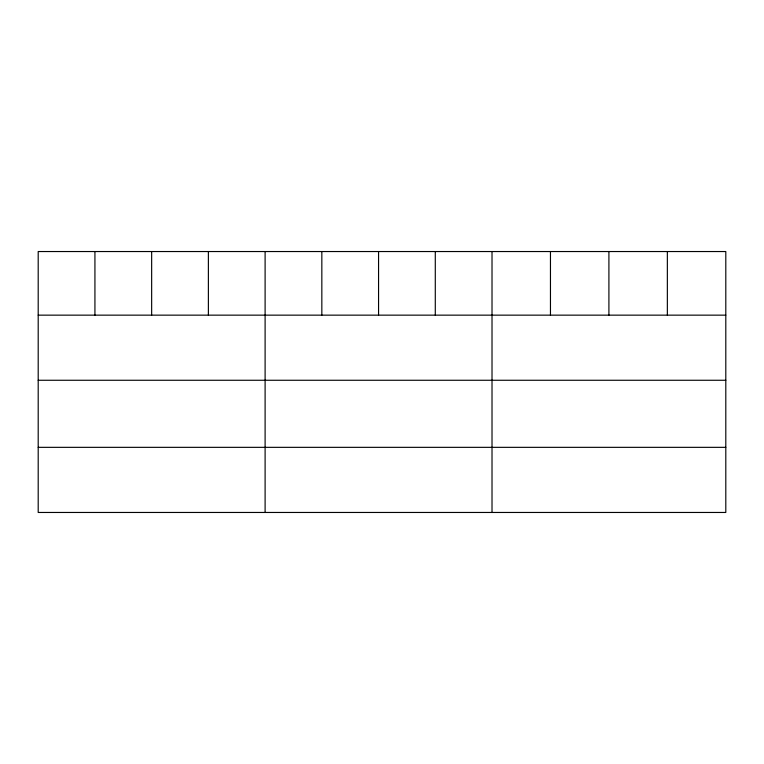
<?xml version="1.0" encoding="UTF-8"?>
<svg xmlns="http://www.w3.org/2000/svg" width="764" height="764" viewBox="0 0 764 764"><rect width="100%" height="100%" fill="white"/><g stroke="black" fill="none" stroke-linecap="round" stroke-linejoin="round"><path stroke-width="1.15" d="M725.8 380.262L725.8 251.537L38.2 251.537L38.2 512.463L725.8 512.463L725.8 380.262L38.2 380.262M38.2 315.15L725.8 315.15M38.2 447.341L725.8 447.341M667.354 251.537L667.354 315.15M608.908 251.537L608.908 315.15M550.462 251.537L550.462 315.15M492.016 251.537L492.016 512.463M435.289 251.537L435.289 315.15M378.562 251.537L378.562 315.15M321.835 251.537L321.835 315.15M265.108 251.537L265.108 512.463M208.381 251.537L208.381 315.15M151.654 251.537L151.654 315.15M94.927 251.537L94.927 315.15"/></g></svg>
